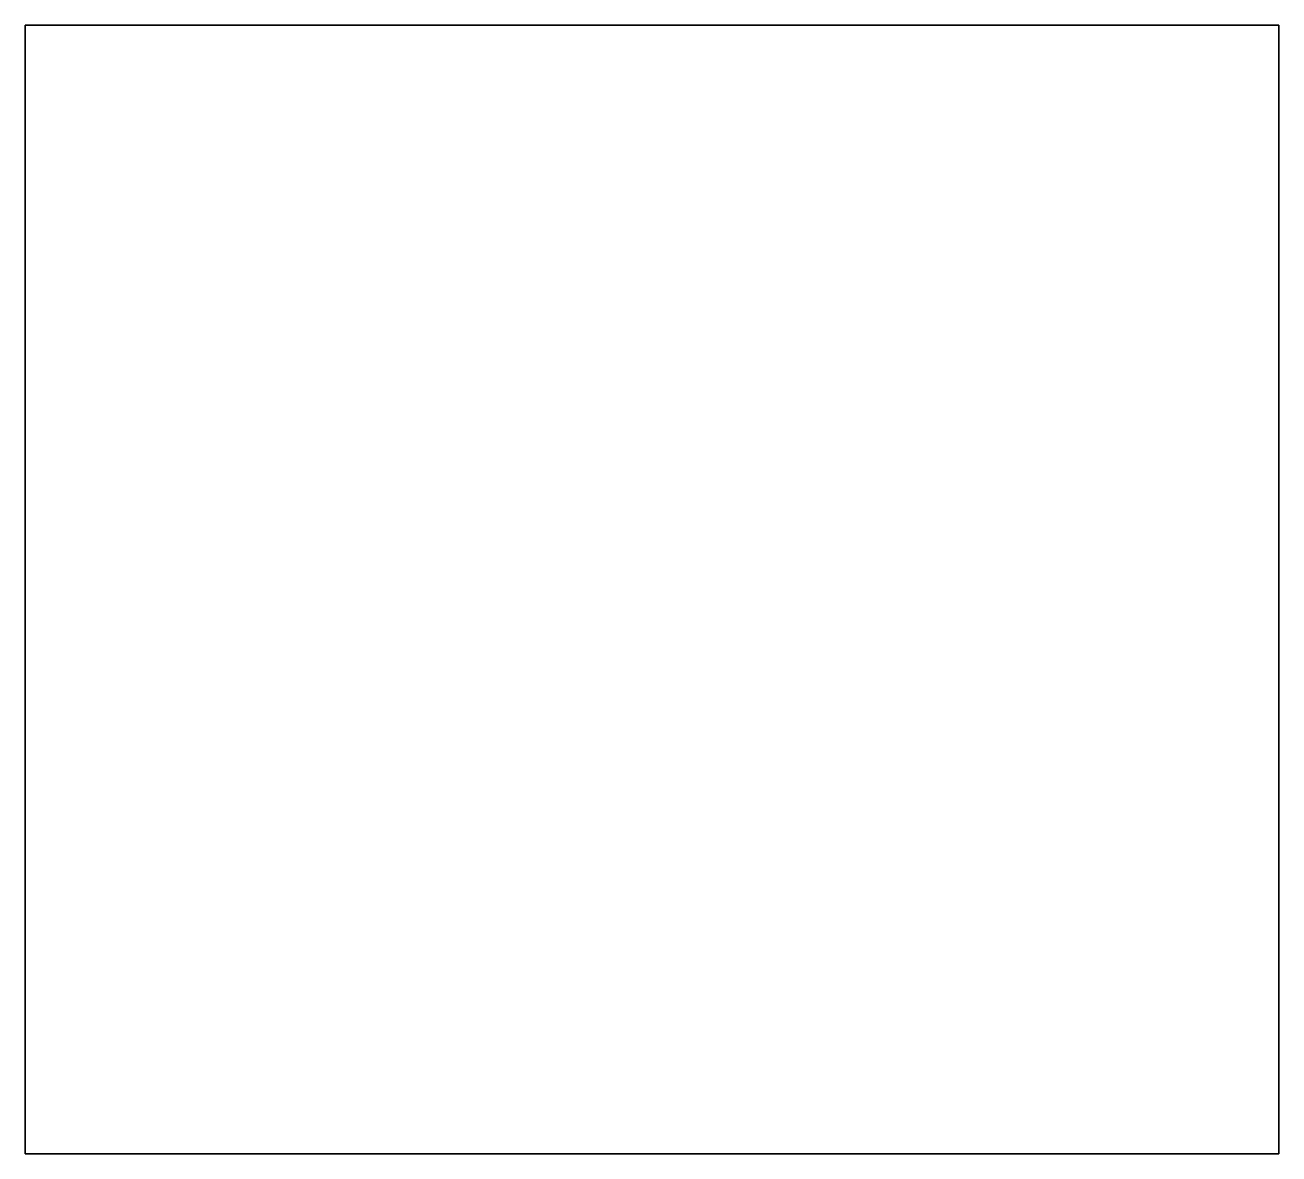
# Model space of a CAD drawing. Header units: metres. Extents: x -0.57 to 0.57, y -0.51 to 0.51.
import ezdxf

# ---------------------------------------------------------------- set-up
doc = ezdxf.new("R2010")
doc.units = ezdxf.units.M

msp = doc.modelspace()

# ---------------------------------------------------------------- linework, layer by layer
at = {"layer": 'twisthull2'}
for points in [[(-0.571287, 0.513876, -0.750294), (-0.571287, -0.511906, -0.750294), (-0.571287, -0.511906, 1.026725), (-0.571287, 0.513876, 1.026725)], [(0.568417, -0.511906, -0.750294), (-0.571287, -0.511906, -0.750294), (-0.571287, 0.513876, -0.750294), (0.568417, 0.513876, -0.750294)], [(0.568417, 0.513876, 1.026725), (-0.571287, 0.513876, 1.026725), (-0.571287, -0.511906, 1.026725), (0.568417, -0.511906, 1.026725)], [(0.568417, 0.513876, -0.750294), (-0.571287, 0.513876, -0.750294), (-0.571287, 0.513876, 1.026725), (0.568417, 0.513876, 1.026725)], [(0.568417, -0.511906, -0.750294), (0.568417, 0.513876, -0.750294), (0.568417, 0.513876, 1.026725), (0.568417, -0.511906, 1.026725)], [(-0.571287, -0.511906, -0.750294), (0.568417, -0.511906, -0.750294), (0.568417, -0.511906, 1.026725), (-0.571287, -0.511906, 1.026725)]]:
    msp.add_3dface(points, dxfattribs=at)

doc.saveas('drawing.dxf')
